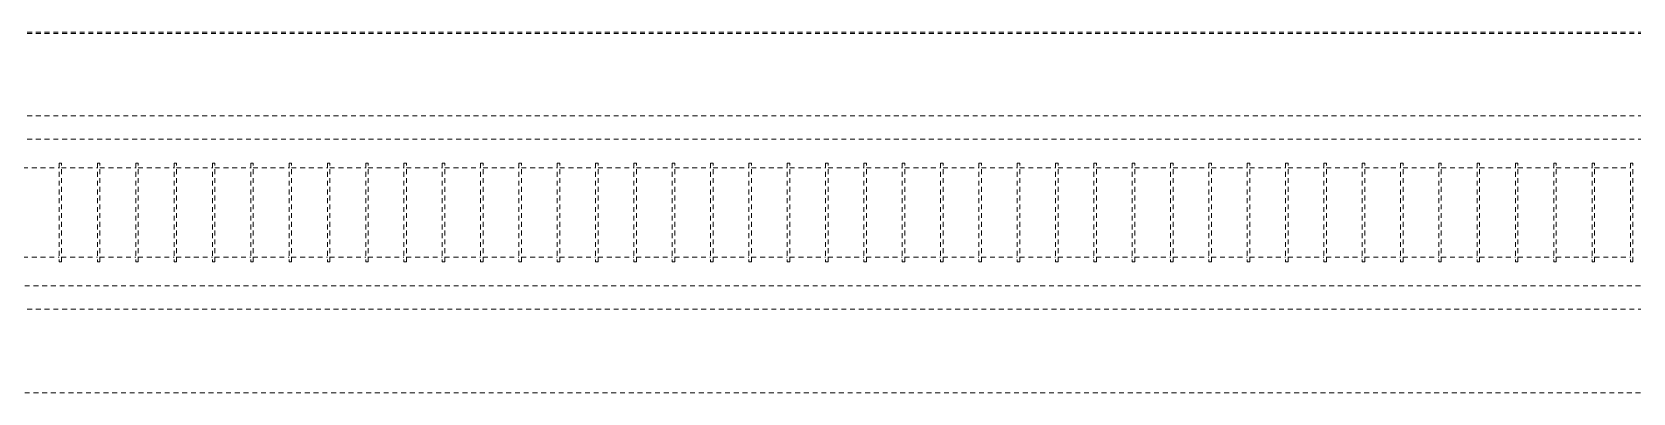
# Model space of a CAD drawing. Header units: inches. Extents: x -1263 to 2214, y -160 to 2229.
# Drawn here: x 756.95 to 798.1, y 1283.05 to 1292.32 of the extents above; entities that cross this region are included whole.
import ezdxf

# ---------------------------------------------------------------- set-up
doc = ezdxf.new("R2010")
doc.units = ezdxf.units.IN
doc.header["$MEASUREMENT"] = 0
doc.linetypes.add('Demolished', pattern=[0.1875, 0.125, -0.06249999999999999])
doc.layers.add('E-LITE-EQPM', color=33, linetype='Demolished', lineweight=9)

# ---------------------------------------------------------------- blocks, each defined once
blk = doc.blocks.new('L-Pendant-Axis-LT-Louver - L-Pendant-Axis-LT-Louver-5139552-6TH FLOOR RCP DEMO')
at = {"layer": 'E-LITE-EQPM', "color": 7}
for p, q in [((72.59374999999953, 4.635000029400316), (-72.59375000000021, 4.635000029400316)), ((72.59375000000037, 4.59654671350365), (-72.5937499999995, 4.59654671350365)), ((72.59375000000038, 2.485125936813272), (-72.59374999999949, 2.485125936813272)), ((72.59375000000038, 1.881249966097483), (-72.59374999999949, 1.881249966097483)), ((-25.14976276595667, -1.265394550789034), (-25.14976276595667, 1.26539455078941)), ((-25.08726276595666, 1.26539455078941), (-25.14976276595666, 1.26539455078941)), ((-25.08726276595666, 1.26539455078941), (-25.08726276595666, -1.265394550789034)), ((-24.16472304964461, -1.265394550789034), (-24.16472304964461, 1.26539455078941)), ((-24.1022230496446, 1.26539455078941), (-24.16472304964461, 1.26539455078941)), ((-24.1022230496446, 1.26539455078941), (-24.1022230496446, -1.265394550789034)), ((-23.17968333333257, -1.265394550789034), (-23.17968333333257, 1.26539455078941)), ((-23.11718333333256, 1.26539455078941), (-23.17968333333257, 1.26539455078941)), ((-23.11718333333256, 1.26539455078941), (-23.11718333333256, -1.265394550789034)), ((-22.19464361702051, -1.265394550789034), (-22.19464361702051, 1.26539455078941)), ((-22.13214361702051, 1.26539455078941), (-22.19464361702051, 1.26539455078941)), ((-22.13214361702051, 1.26539455078941), (-22.13214361702051, -1.265394550789034)), ((-21.20960390070845, -1.265394550789034), (-21.20960390070845, 1.26539455078941)), ((-21.14710390070844, 1.26539455078941), (-21.20960390070845, 1.26539455078941)), ((-21.14710390070844, 1.26539455078941), (-21.14710390070844, -1.265394550789034)), ((-20.2245641843964, -1.265394550789034), (-20.2245641843964, 1.26539455078941)), ((-20.16206418439639, 1.26539455078941), (-20.2245641843964, 1.26539455078941)), ((-20.16206418439639, 1.26539455078941), (-20.16206418439639, -1.265394550789034)), ((-19.23952446808435, -1.265394550789034), (-19.23952446808435, 1.26539455078941)), ((-19.17702446808434, 1.26539455078941), (-19.23952446808435, 1.26539455078941)), ((-19.17702446808434, 1.26539455078941), (-19.17702446808434, -1.265394550789034)), ((-18.2544847517723, -1.265394550789034), (-18.2544847517723, 1.26539455078941)), ((-18.19198475177229, 1.26539455078941), (-18.2544847517723, 1.26539455078941)), ((-18.19198475177229, 1.26539455078941), (-18.19198475177229, -1.265394550789034)), ((-17.26944503546022, -1.265394550789034), (-17.26944503546022, 1.26539455078941)), ((-17.20694503546022, 1.26539455078941), (-17.26944503546022, 1.26539455078941)), ((-17.20694503546022, 1.26539455078941), (-17.20694503546022, -1.265394550789034)), ((-16.28440531914817, -1.265394550789034), (-16.28440531914817, 1.26539455078941)), ((-16.22190531914816, 1.26539455078941), (-16.28440531914817, 1.26539455078941)), ((-16.22190531914816, 1.26539455078941), (-16.22190531914816, -1.265394550789034)), ((-15.29936560283612, -1.265394550789034), (-15.29936560283612, 1.26539455078941)), ((-15.23686560283611, 1.26539455078941), (-15.29936560283612, 1.26539455078941)), ((-15.23686560283611, 1.26539455078941), (-15.23686560283611, -1.265394550789034)), ((-14.31432588652407, -1.265394550789034), (-14.31432588652407, 1.26539455078941)), ((-14.25182588652406, 1.26539455078941), (-14.31432588652407, 1.26539455078941)), ((-14.25182588652406, 1.26539455078941), (-14.25182588652406, -1.265394550789034)), ((-13.329286170212, -1.265394550789034), (-13.329286170212, 1.26539455078941)), ((-13.266786170212, 1.26539455078941), (-13.329286170212, 1.26539455078941)), ((-13.266786170212, 1.26539455078941), (-13.266786170212, -1.265394550789034)), ((-12.34424645389995, -1.265394550789034), (-12.34424645389995, 1.26539455078941)), ((-12.28174645389995, 1.26539455078941), (-12.34424645389995, 1.26539455078941)), ((-12.28174645389995, 1.26539455078941), (-12.28174645389995, -1.265394550789034)), ((-11.3592067375879, -1.265394550789034), (-11.3592067375879, 1.26539455078941)), ((-11.29670673758789, 1.26539455078941), (-11.3592067375879, 1.26539455078941)), ((-11.29670673758789, 1.26539455078941), (-11.29670673758789, -1.265394550789034)), ((-10.37416702127584, -1.265394550789034), (-10.37416702127584, 1.26539455078941)), ((-10.31166702127583, 1.26539455078941), (-10.37416702127584, 1.26539455078941)), ((-10.31166702127583, 1.26539455078941), (-10.31166702127583, -1.265394550789034)), ((-9.389127304963774, -1.265394550789034), (-9.389127304963774, 1.26539455078941)), ((-9.326627304963766, 1.26539455078941), (-9.389127304963774, 1.26539455078941)), ((-9.326627304963766, 1.26539455078941), (-9.326627304963766, -1.265394550789034)), ((-8.404087588651723, -1.265394550789034), (-8.404087588651723, 1.26539455078941)), ((-8.341587588651715, 1.26539455078941), (-8.404087588651723, 1.26539455078941)), ((-8.341587588651716, 1.26539455078941), (-8.341587588651716, -1.265394550789034)), ((-7.419047872339671, -1.265394550789034), (-7.419047872339671, 1.26539455078941)), ((-7.356547872339663, 1.26539455078941), (-7.419047872339671, 1.26539455078941)), ((-7.356547872339664, 1.26539455078941), (-7.356547872339664, -1.265394550789034)), ((-6.434008156027608, -1.265394550789034), (-6.434008156027608, 1.26539455078941)), ((-6.3715081560276, 1.26539455078941), (-6.434008156027608, 1.26539455078941)), ((-6.371508156027601, 1.26539455078941), (-6.371508156027601, -1.265394550789034)), ((-5.448968439715557, -1.265394550789034), (-5.448968439715557, 1.26539455078941)), ((-5.386468439715549, 1.26539455078941), (-5.448968439715557, 1.26539455078941)), ((-5.386468439715549, 1.26539455078941), (-5.386468439715549, -1.265394550789034)), ((-4.463928723403506, -1.265394550789034), (-4.463928723403506, 1.26539455078941)), ((-4.401428723403497, 1.26539455078941), (-4.463928723403505, 1.26539455078941)), ((-4.401428723403497, 1.26539455078941), (-4.401428723403497, -1.265394550789034)), ((-3.478889007091454, -1.265394550789034), (-3.478889007091454, 1.26539455078941)), ((-3.416389007091445, 1.26539455078941), (-3.478889007091453, 1.26539455078941)), ((-3.416389007091445, 1.26539455078941), (-3.416389007091445, -1.265394550789034)), ((-2.493849290779391, -1.265394550789034), (-2.493849290779391, 1.26539455078941)), ((-2.431349290779383, 1.26539455078941), (-2.493849290779391, 1.26539455078941)), ((-2.431349290779383, 1.26539455078941), (-2.431349290779383, -1.265394550789034)), ((-1.508809574467329, -1.265394550789034), (-1.508809574467329, 1.26539455078941)), ((-1.446309574467321, 1.26539455078941), (-1.508809574467329, 1.26539455078941)), ((-1.446309574467321, 1.26539455078941), (-1.446309574467321, -1.265394550789034)), ((-0.5237698581552769, -1.265394550789034), (-0.5237698581552769, 1.26539455078941)), ((-0.4612698581552688, 1.26539455078941), (-0.5237698581552769, 1.26539455078941)), ((-0.4612698581552688, 1.26539455078941), (-0.4612698581552688, -1.265394550789034)), ((0.4612698581567749, -1.265394550789034), (0.4612698581567749, 1.26539455078941)), ((0.5237698581567829, 1.26539455078941), (0.4612698581567749, 1.26539455078941)), ((0.5237698581567829, 1.26539455078941), (0.5237698581567829, -1.265394550789034)), ((1.446309574468837, -1.265394550789034), (1.446309574468837, 1.26539455078941)), ((1.508809574468845, 1.26539455078941), (1.446309574468837, 1.26539455078941)), ((1.508809574468845, 1.26539455078941), (1.508809574468845, -1.265394550789034)), ((2.431349290780889, -1.265394550789034), (2.431349290780889, 1.26539455078941)), ((2.493849290780897, 1.26539455078941), (2.431349290780889, 1.26539455078941)), ((2.493849290780897, 1.26539455078941), (2.493849290780897, -1.265394550789034)), ((3.41638900709294, -1.265394550789034), (3.41638900709294, 1.26539455078941)), ((3.478889007092949, 1.26539455078941), (3.416389007092941, 1.26539455078941)), ((3.478889007092949, 1.26539455078941), (3.478889007092949, -1.265394550789034)), ((4.401428723404992, -1.265394550789034), (4.401428723404992, 1.26539455078941)), ((4.463928723405001, 1.26539455078941), (4.401428723404993, 1.26539455078941)), ((4.463928723405001, 1.26539455078941), (4.463928723405001, -1.265394550789034)), ((5.386468439717065, -1.265394550789034), (5.386468439717065, 1.26539455078941)), ((5.448968439717073, 1.26539455078941), (5.386468439717066, 1.26539455078941)), ((5.448968439717073, 1.26539455078941), (5.448968439717073, -1.265394550789034)), ((6.371508156029117, -1.265394550789034), (6.371508156029117, 1.26539455078941)), ((6.434008156029126, 1.26539455078941), (6.371508156029117, 1.26539455078941)), ((6.434008156029124, 1.26539455078941), (6.434008156029124, -1.265394550789034)), ((7.356547872341169, -1.265394550789034), (7.356547872341169, 1.26539455078941)), ((7.419047872341178, 1.26539455078941), (7.356547872341169, 1.26539455078941)), ((7.419047872341176, 1.26539455078941), (7.419047872341176, -1.265394550789034)), ((8.341587588653221, -1.265394550789034), (8.341587588653221, 1.26539455078941)), ((8.40408758865323, 1.26539455078941), (8.341587588653221, 1.26539455078941)), ((8.404087588653228, 1.26539455078941), (8.404087588653228, -1.265394550789034)), ((9.326627304965283, -1.265394550789034), (9.326627304965283, 1.26539455078941)), ((9.389127304965292, 1.26539455078941), (9.326627304965283, 1.26539455078941)), ((9.38912730496529, 1.26539455078941), (9.38912730496529, -1.265394550789034)), ((10.31166702127734, -1.265394550789034), (10.31166702127734, 1.26539455078941)), ((10.37416702127734, 1.26539455078941), (10.31166702127734, 1.26539455078941)), ((10.37416702127734, 1.26539455078941), (10.37416702127734, -1.265394550789034)), ((11.29670673758939, -1.265394550789034), (11.29670673758939, 1.26539455078941)), ((11.3592067375894, 1.26539455078941), (11.29670673758939, 1.26539455078941)), ((11.35920673758939, 1.26539455078941), (11.35920673758939, -1.265394550789034)), ((12.28174645390144, -1.265394550789034), (12.28174645390144, 1.26539455078941)), ((12.34424645390144, 1.26539455078941), (12.28174645390144, 1.26539455078941)), ((12.34424645390144, 1.26539455078941), (12.34424645390144, -1.265394550789034)), ((13.2667861702135, -1.265394550789034), (13.2667861702135, 1.26539455078941)), ((13.32928617021351, 1.26539455078941), (13.2667861702135, 1.26539455078941)), ((13.32928617021351, 1.26539455078941), (13.32928617021351, -1.265394550789034)), ((14.25182588652556, -1.265394550789034), (14.25182588652556, 1.26539455078941)), ((14.31432588652557, 1.26539455078941), (14.25182588652556, 1.26539455078941)), ((14.31432588652557, 1.26539455078941), (14.31432588652557, -1.265394550789034)), ((15.23686560283761, -1.265394550789034), (15.23686560283761, 1.26539455078941)), ((15.29936560283762, 1.26539455078941), (15.23686560283761, 1.26539455078941)), ((15.29936560283762, 1.26539455078941), (15.29936560283762, -1.265394550789034)), ((-24.16472304964447, 1.14999999985101), (-25.08726276595667, 1.14999999985101)), ((-23.17968333333254, 1.14999999985101), (-24.10222304964473, 1.14999999985101)), ((-22.19464361702061, 1.14999999985101), (-23.11718333333248, 1.14999999985101)), ((-21.20960390070835, 1.14999999985101), (-22.13214361702055, 1.14999999985101)), ((-20.22456418439642, 1.14999999985101), (-21.14710390070831, 1.14999999985101)), ((-19.2395244680845, 1.14999999985101), (-20.16206418439636, 1.14999999985101)), ((-18.25448475177224, 1.14999999985101), (-19.17702446808443, 1.14999999985101)), ((-17.26944503546031, 1.14999999985101), (-18.19198475177217, 1.14999999985101)), ((-16.28440531914806, 1.14999999985101), (-17.20694503546025, 1.14999999985101)), ((-15.29936560283612, 1.14999999985101), (-16.22190531914832, 1.14999999985101)), ((-14.3143258865242, 1.14999999985101), (-15.23686560283606, 1.14999999985101)), ((-13.32928617021193, 1.14999999985101), (-14.25182588652414, 1.14999999985101)), ((-12.34424645390001, 1.14999999985101), (-13.26678617021187, 1.14999999985101)), ((-11.35920673758776, 1.14999999985101), (-12.28174645389995, 1.14999999985101)), ((-10.37416702127582, 1.14999999985101), (-11.29670673758803, 1.14999999985101)), ((-9.389127304963898, 1.14999999985101), (-10.31166702127576, 1.14999999985101)), ((-8.404087588651644, 1.14999999985101), (-9.326627304963838, 1.14999999985101)), ((-7.41904787233971, 1.14999999985101), (-8.341587588651583, 1.14999999985101)), ((-6.434008156027786, 1.14999999985101), (-7.356547872339649, 1.14999999985101)), ((-5.448968439715531, 1.14999999985101), (-6.371508156027725, 1.14999999985101)), ((-4.463928723403597, 1.14999999985101), (-5.38646843971546, 1.14999999985101)), ((-3.478889007091343, 1.14999999985101), (-4.401428723403536, 1.14999999985101)), ((-2.493849290779408, 1.14999999985101), (-3.416389007091613, 1.14999999985101)), ((-1.508809574467484, 1.14999999985101), (-2.431349290779348, 1.14999999985101)), ((-0.52376985815523, 1.14999999985101), (-1.446309574467424, 1.14999999985101)), ((0.4612698581567045, 1.14999999985101), (-0.4612698581551697, 1.14999999985101)), ((1.446309574468969, 1.14999999985101), (0.5237698581567755, 1.14999999985101)), ((2.431349290780893, 1.14999999985101), (1.508809574468699, 1.14999999985101)), ((3.416389007092828, 1.14999999985101), (2.493849290780954, 1.14999999985101)), ((4.401428723405082, 1.14999999985101), (3.478889007092888, 1.14999999985101)), ((5.386468439717006, 1.14999999985101), (4.463928723404812, 1.14999999985101)), ((6.37150815602894, 1.14999999985101), (5.448968439717066, 1.14999999985101)), ((7.356547872341195, 1.14999999985101), (6.434008156029001, 1.14999999985101)), ((8.341587588653129, 1.14999999985101), (7.419047872341255, 1.14999999985101)), ((9.326627304965383, 1.14999999985101), (8.404087588653189, 1.14999999985101)), ((10.31166702127732, 1.14999999985101), (9.389127304965124, 1.14999999985101)), ((11.29670673758924, 1.14999999985101), (10.37416702127737, 1.14999999985101)), ((12.2817464539015, 1.14999999985101), (11.3592067375893, 1.14999999985101)), ((13.26678617021342, 1.14999999985101), (12.34424645390155, 1.14999999985101)), ((14.25182588652535, 1.14999999985101), (13.32928617021348, 1.14999999985101)), ((15.23686560283761, 1.14999999985101), (14.31432588652542, 1.14999999985101)), ((16.22190531914954, 1.14999999985101), (15.29936560283767, 1.14999999985101)), ((-24.16472304964447, -1.149999999850983), (-25.08726276595667, -1.149999999850983)), ((-23.17968333333254, -1.149999999850983), (-24.10222304964473, -1.149999999850983)), ((-22.19464361702061, -1.149999999850983), (-23.11718333333248, -1.149999999850983)), ((-21.20960390070835, -1.149999999850983), (-22.13214361702055, -1.149999999850983)), ((-20.22456418439642, -1.149999999850983), (-21.14710390070831, -1.149999999850983)), ((-19.2395244680845, -1.149999999850983), (-20.16206418439636, -1.149999999850983)), ((-18.25448475177224, -1.149999999850983), (-19.17702446808443, -1.149999999850983)), ((-17.26944503546031, -1.149999999850983), (-18.19198475177217, -1.149999999850983)), ((-16.28440531914806, -1.149999999850983), (-17.20694503546025, -1.149999999850983)), ((-15.29936560283612, -1.149999999850983), (-16.22190531914832, -1.149999999850983)), ((-14.3143258865242, -1.149999999850983), (-15.23686560283606, -1.149999999850983)), ((-13.32928617021193, -1.149999999850983), (-14.25182588652414, -1.149999999850983)), ((-12.34424645390001, -1.149999999850983), (-13.26678617021187, -1.149999999850983)), ((-11.35920673758776, -1.149999999850983), (-12.28174645389995, -1.149999999850983)), ((-10.37416702127582, -1.149999999850983), (-11.29670673758803, -1.149999999850983)), ((-9.389127304963898, -1.149999999850983), (-10.31166702127576, -1.149999999850983)), ((-8.404087588651644, -1.149999999850983), (-9.326627304963838, -1.149999999850983)), ((-7.41904787233971, -1.149999999850983), (-8.341587588651583, -1.149999999850983)), ((-6.434008156027786, -1.149999999850983), (-7.356547872339649, -1.149999999850983)), ((-5.448968439715531, -1.149999999850983), (-6.371508156027725, -1.149999999850983)), ((-4.463928723403597, -1.149999999850983), (-5.38646843971546, -1.149999999850983)), ((-3.478889007091343, -1.149999999850983), (-4.401428723403536, -1.149999999850983)), ((-2.493849290779408, -1.149999999850983), (-3.416389007091613, -1.149999999850983)), ((-1.508809574467484, -1.149999999850983), (-2.431349290779348, -1.149999999850983)), ((-0.52376985815523, -1.149999999850983), (-1.446309574467424, -1.149999999850983)), ((0.4612698581567045, -1.149999999850983), (-0.4612698581551697, -1.149999999850983)), ((1.446309574468969, -1.149999999850983), (0.5237698581567755, -1.149999999850983)), ((2.431349290780893, -1.149999999850983), (1.508809574468699, -1.149999999850983)), ((3.416389007092828, -1.149999999850983), (2.493849290780954, -1.149999999850983)), ((4.401428723405082, -1.149999999850983), (3.478889007092888, -1.149999999850983)), ((5.386468439717006, -1.149999999850983), (4.463928723404812, -1.149999999850983)), ((6.37150815602894, -1.149999999850983), (5.448968439717066, -1.149999999850983)), ((7.356547872341195, -1.149999999850983), (6.434008156029001, -1.149999999850983)), ((8.341587588653129, -1.149999999850983), (7.419047872341255, -1.149999999850983)), ((9.326627304965383, -1.149999999850983), (8.404087588653189, -1.149999999850983)), ((10.31166702127732, -1.149999999850983), (9.389127304965124, -1.149999999850983)), ((11.29670673758924, -1.149999999850983), (10.37416702127737, -1.149999999850983)), ((12.2817464539015, -1.149999999850983), (11.3592067375893, -1.149999999850983)), ((13.26678617021342, -1.149999999850983), (12.34424645390155, -1.149999999850983)), ((14.25182588652535, -1.149999999850983), (13.32928617021348, -1.149999999850983)), ((15.23686560283761, -1.149999999850983), (14.31432588652542, -1.149999999850983)), ((16.22190531914954, -1.149999999850983), (15.29936560283767, -1.149999999850983)), ((-25.14976276595666, -1.265394550789034), (-25.08726276595666, -1.265394550789034)), ((-24.16472304964461, -1.265394550789034), (-24.1022230496446, -1.265394550789034)), ((-23.17968333333257, -1.265394550789034), (-23.11718333333256, -1.265394550789034)), ((-22.19464361702051, -1.265394550789034), (-22.13214361702051, -1.265394550789034)), ((-21.20960390070845, -1.265394550789034), (-21.14710390070844, -1.265394550789034)), ((-20.2245641843964, -1.265394550789034), (-20.16206418439639, -1.265394550789034)), ((-19.23952446808435, -1.265394550789034), (-19.17702446808434, -1.265394550789034)), ((-18.2544847517723, -1.265394550789034), (-18.19198475177229, -1.265394550789034)), ((-17.26944503546022, -1.265394550789034), (-17.20694503546022, -1.265394550789034)), ((-16.28440531914817, -1.265394550789034), (-16.22190531914816, -1.265394550789034)), ((-15.29936560283612, -1.265394550789034), (-15.23686560283611, -1.265394550789034)), ((-14.31432588652407, -1.265394550789034), (-14.25182588652406, -1.265394550789034)), ((-13.329286170212, -1.265394550789034), (-13.266786170212, -1.265394550789034)), ((-12.34424645389995, -1.265394550789034), (-12.28174645389995, -1.265394550789034)), ((-11.3592067375879, -1.265394550789034), (-11.29670673758789, -1.265394550789034)), ((-10.37416702127584, -1.265394550789034), (-10.31166702127583, -1.265394550789034)), ((-9.389127304963774, -1.265394550789034), (-9.326627304963766, -1.265394550789034)), ((-8.404087588651723, -1.265394550789034), (-8.341587588651715, -1.265394550789034)), ((-7.419047872339671, -1.265394550789034), (-7.356547872339663, -1.265394550789034)), ((-6.434008156027608, -1.265394550789034), (-6.3715081560276, -1.265394550789034)), ((-5.448968439715557, -1.265394550789034), (-5.386468439715549, -1.265394550789034)), ((-4.463928723403505, -1.265394550789034), (-4.401428723403497, -1.265394550789034)), ((-3.478889007091453, -1.265394550789034), (-3.416389007091445, -1.265394550789034)), ((-2.493849290779391, -1.265394550789034), (-2.431349290779383, -1.265394550789034)), ((-1.508809574467329, -1.265394550789034), (-1.446309574467321, -1.265394550789034)), ((-0.5237698581552769, -1.265394550789034), (-0.4612698581552688, -1.265394550789034)), ((0.4612698581567749, -1.265394550789034), (0.5237698581567829, -1.265394550789034)), ((1.446309574468837, -1.265394550789034), (1.508809574468845, -1.265394550789034)), ((2.431349290780889, -1.265394550789034), (2.493849290780897, -1.265394550789034)), ((3.416389007092941, -1.265394550789034), (3.478889007092949, -1.265394550789034)), ((4.401428723404993, -1.265394550789034), (4.463928723405001, -1.265394550789034)), ((5.386468439717066, -1.265394550789034), (5.448968439717073, -1.265394550789034)), ((6.371508156029117, -1.265394550789034), (6.434008156029126, -1.265394550789034)), ((7.356547872341169, -1.265394550789034), (7.419047872341178, -1.265394550789034)), ((8.341587588653221, -1.265394550789034), (8.40408758865323, -1.265394550789034)), ((9.326627304965283, -1.265394550789034), (9.389127304965292, -1.265394550789034)), ((10.31166702127734, -1.265394550789034), (10.37416702127734, -1.265394550789034)), ((11.29670673758939, -1.265394550789034), (11.3592067375894, -1.265394550789034)), ((12.28174645390144, -1.265394550789034), (12.34424645390144, -1.265394550789034)), ((13.2667861702135, -1.265394550789034), (13.32928617021351, -1.265394550789034)), ((14.25182588652556, -1.265394550789034), (14.31432588652557, -1.265394550789034)), ((15.23686560283761, -1.265394550789034), (15.29936560283762, -1.265394550789034)), ((-72.59374999999949, -1.881249966097475), (72.59375000000038, -1.881249966097475)), ((72.59375000000038, -2.48512593849545), (-72.59374999999949, -2.48512593849545)), ((-72.59375000000021, -4.635000029396905), (72.59374999999953, -4.635000029396905))]:
    blk.add_line(p, q, dxfattribs=at)

msp = doc.modelspace()

# ---------------------------------------------------------------- block references
at = {"layer": 'E-LITE-EQPM', "color": 7, "extrusion": (0, 0, -1)}
msp.add_blockref('L-Pendant-Axis-LT-Louver - L-Pendant-Axis-LT-Louver-5139552-6TH FLOOR RCP DEMO', (-772.9472604266366, 1287.686664497732), dxfattribs=at)

doc.saveas('drawing.dxf')
